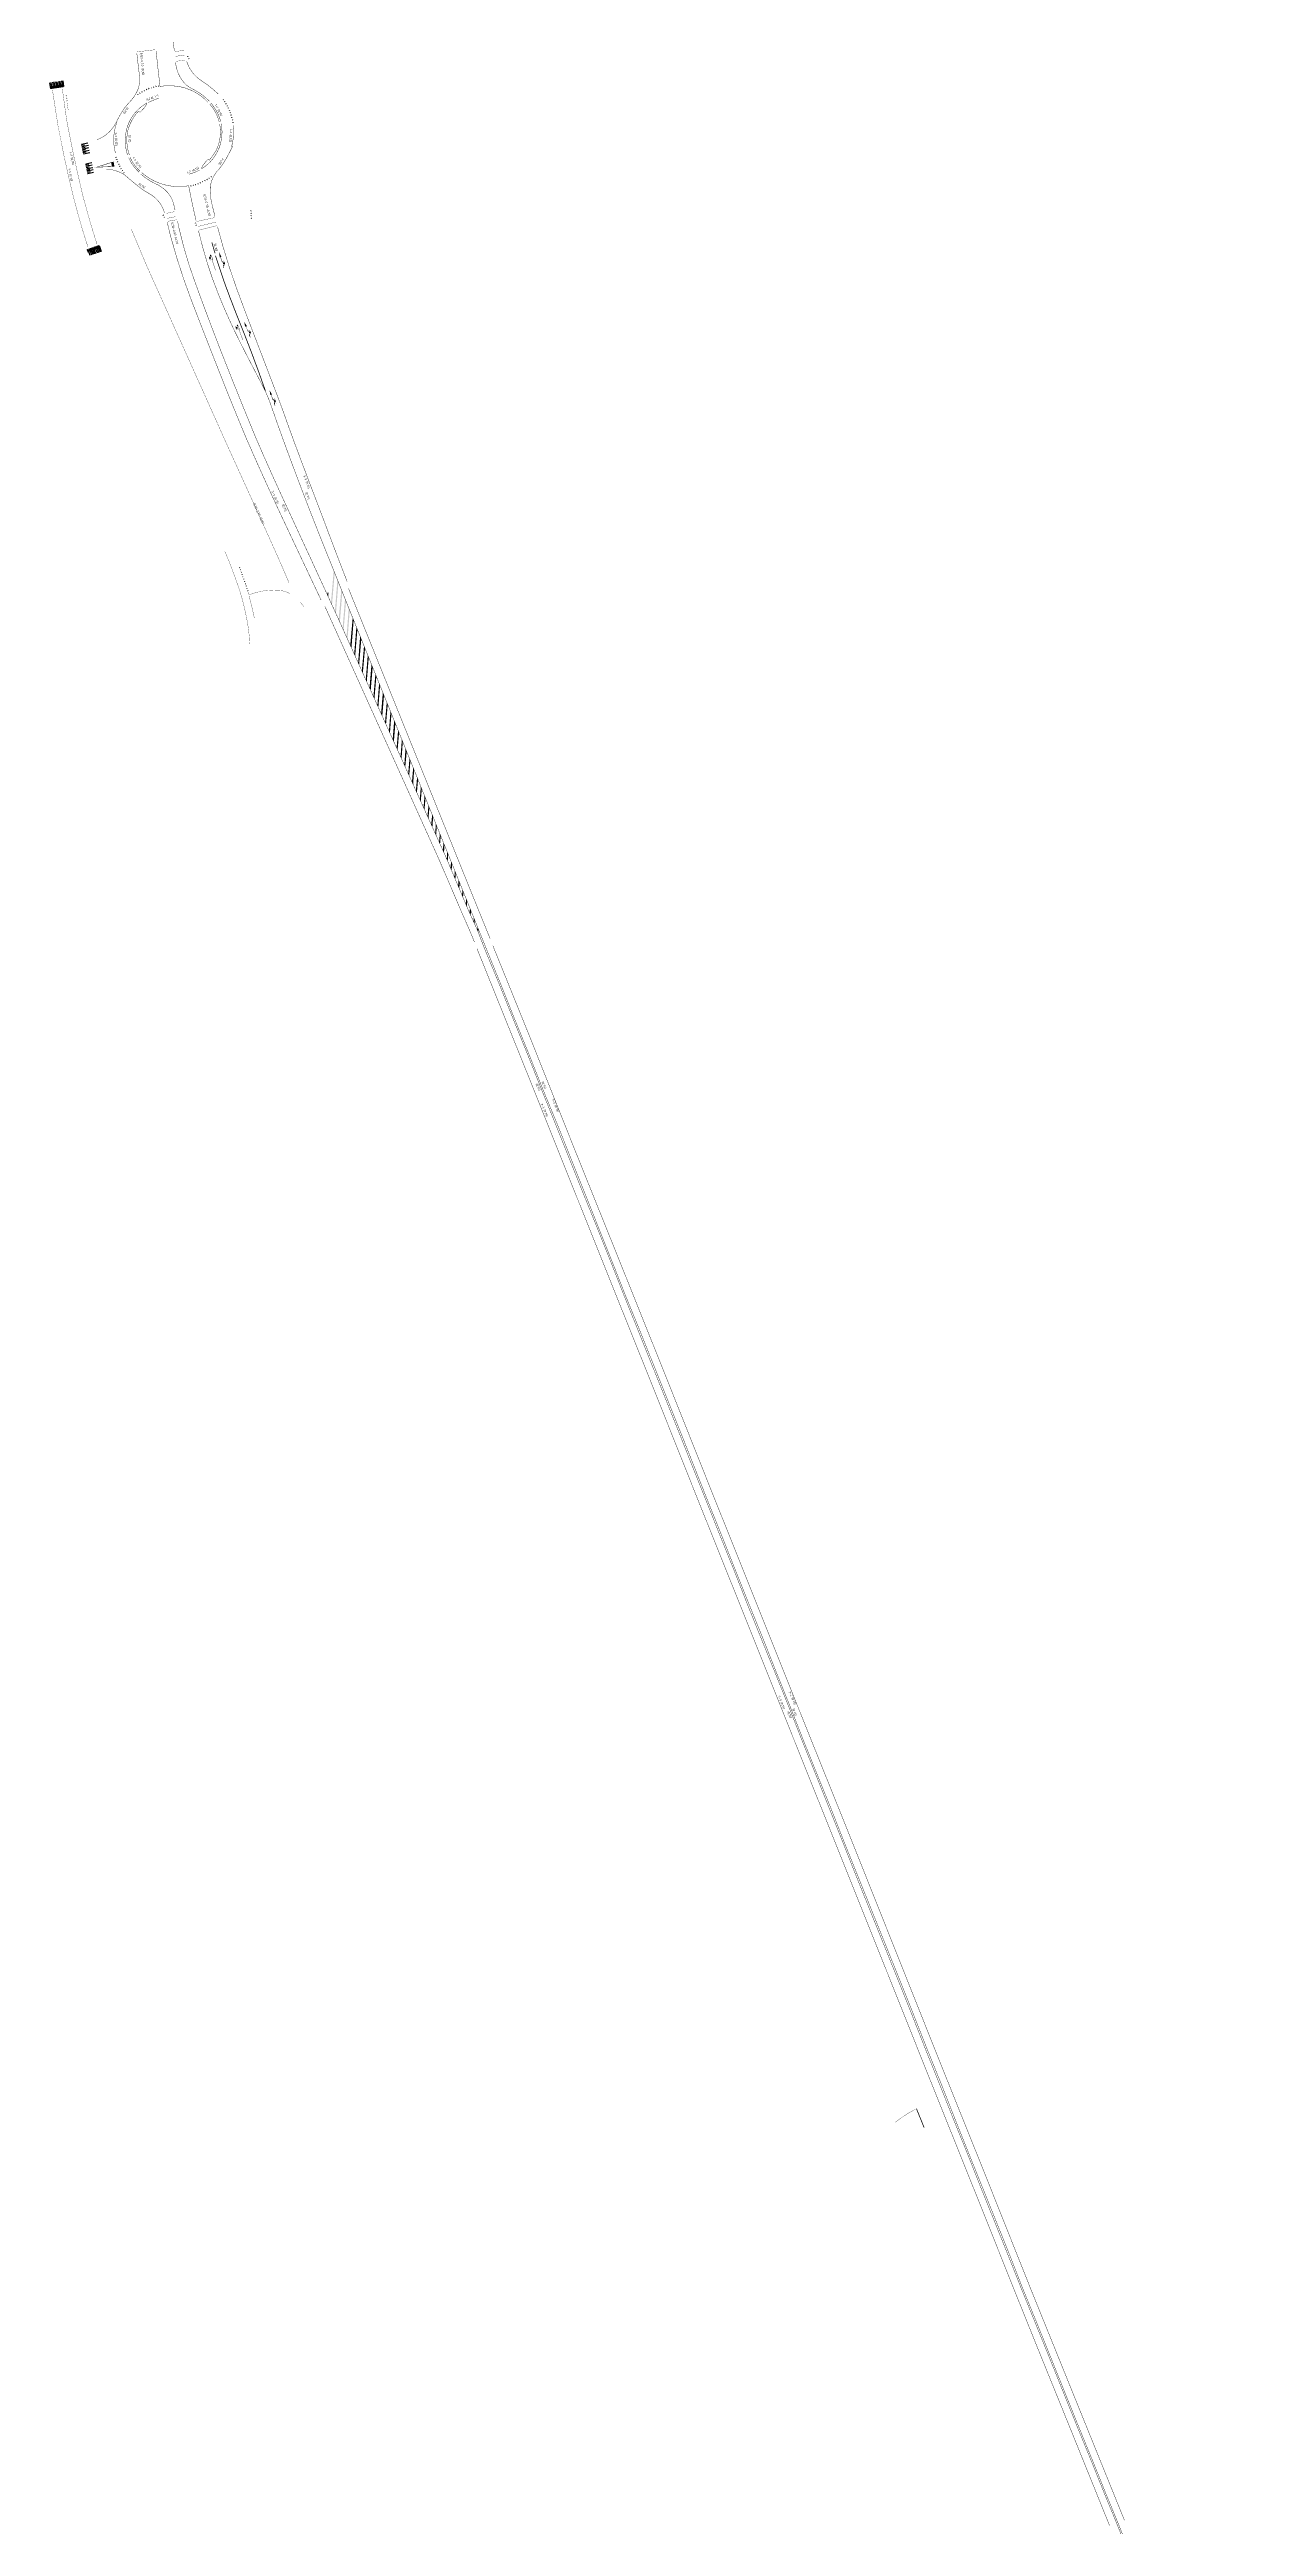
# Model space of a CAD drawing. Extents: x 144329 to 146521, y 457392 to 463356.
# Drawn here: x 145527 to 146018, y 459141 to 460145 of the extents above; entities that cross this region are included whole.
import ezdxf

# ---------------------------------------------------------------- set-up
doc = ezdxf.new("R2010")
doc.units = 0
doc.header["$LTSCALE"] = 4
doc.header["$MEASUREMENT"] = 0
for name, pattern in [('030270', [0.75, 0.0675, -0.6825]), ('050050', [0.25, 0.1175, -0.1325]), ('11', [0.5, 0.25, -0.25]), ('13', [1, 0.25, -0.75]), ('33', [1.5, 0.75, -0.75])]:
    doc.linetypes.add(name, pattern=pattern)
for name, color, linetype in [('TM-L_03-27_10', 7, '030270'), ('TM-L_05-05_10', 7, '050050'), ('TM-L_1-1_10', 7, '11'), ('TM-L_1-1_15', 7, '11'), ('TM-L_1-3_30', 7, '13'), ('TM-L_3-3_15', 7, '33'), ('TM-L_C_10', 7, 'CONTINUOUS'), ('TM-L_C_15', 7, 'CONTINUOUS'), ('TM-L_C_20', 7, 'CONTINUOUS'), ('TM-L_C_30', 7, 'CONTINUOUS'), ('TM-PIJL', 7, 'CONTINUOUS'), ('TM-SYMBOOL', 7, 'CONTINUOUS'), ('Tm-symbool-lijnen', 7, 'CONTINUOUS'), ('TM-T025TEKST', 7, 'CONTINUOUS')]:
    doc.layers.add(name, color=color, linetype=linetype)
doc.styles.add('ISO', font='ISO')

msp = doc.modelspace()

# ---------------------------------------------------------------- hatches: boundary and pattern name
at = {"layer": 'TM-PIJL'}
h = msp.add_hatch(color=256, dxfattribs=at)
edge = h.paths.add_edge_path()
edge.add_arc((145592.4, 460061.6), 0.142, 140.3939, 161.5829)
edge.add_arc((145593.2, 460061.3), 0.97, 161.5829, 181.2613)
edge.add_arc((145594.4, 460061.3), 2.1, 181.2613, 191.2398)
edge.add_arc((145596.1, 460061.7), 3.83, 191.2398, 193.378)
edge.add_line((145592.3, 460060.8), (145592, 460060.7))
edge.add_line((145592, 460060.7), (145591.8, 460061.5))
edge.add_line((145591.8, 460061.5), (145591.9, 460060.3))
edge.add_line((145591.9, 460060.3), (145592.5, 460059.2))
edge.add_line((145592.5, 460059.2), (145592.3, 460060))
edge.add_line((145592.3, 460060), (145592.7, 460060.2))
edge.add_arc((145593.7, 460060.7), 1.13, 206.7364, 210.0015, ccw=False)
edge.add_arc((145594.5, 460061.2), 2.03, 198.6153, 206.7364, ccw=False)
edge.add_arc((145594.5, 460061.2), 2.03, 190.4942, 198.6153, ccw=False)
edge.add_arc((145593.6, 460061), 1.13, 179.6064, 190.4942, ccw=False)
edge.add_arc((145593, 460061), 0.542, 158.865, 179.6064, ccw=False)
edge.add_arc((145592.6, 460061.2), 0.0974, 108.6153, 158.865, ccw=False)
edge.add_arc((145592.6, 460061.2), 0.0974, 418.3656, 468.6153, ccw=False)
edge.add_arc((145592.4, 460060.8), 0.542, 397.6242, 418.3656, ccw=False)
edge.add_arc((145591.9, 460060.4), 1.13, 386.7364, 397.6242, ccw=False)
edge.add_arc((145591.1, 460060), 2.03, 378.6153, 386.7364, ccw=False)
edge.add_arc((145591.1, 460060), 2.03, 370.4942, 378.6153, ccw=False)
edge.add_arc((145592, 460060.2), 1.13, 359.6064, 370.4942, ccw=False)
edge.add_arc((145592.6, 460060.2), 0.542, 338.865, 359.6064, ccw=False)
edge.add_arc((145593, 460060), 0.0974, 288.6153, 338.865, ccw=False)
edge.add_arc((145593, 460060), 0.0974, 238.3656, 288.6153, ccw=False)
edge.add_arc((145593.2, 460060.4), 0.542, 238.3412, 238.3656, ccw=False)
edge.add_line((145592.9, 460059.9), (145593.1, 460059.4))
edge.add_line((145593.1, 460059.4), (145594.5, 460055.3))
edge.add_line((145594.5, 460055.3), (145594.6, 460055.3))
edge.add_line((145594.6, 460055.3), (145593.2, 460059.5))
edge.add_arc((145593.1, 460059.6), 0.142, 320.3939, 341.5829)
edge.add_arc((145592.3, 460059.8), 0.97, 341.5829, 361.2613)
edge.add_arc((145591.2, 460059.8), 2.1, 361.2613, 371.2398)
edge.add_arc((145589.5, 460059.5), 3.83, 371.2398, 378.6153)
edge.add_arc((145589.5, 460059.5), 3.83, 378.6153, 385.9907)
edge.add_arc((145591.1, 460060.2), 2.1, 385.9907, 395.9693)
edge.add_arc((145592, 460060.9), 0.97, 395.9693, 415.6477)
edge.add_arc((145592.4, 460061.6), 0.142, 415.6477, 436.8367)
edge.add_arc((145592.4, 460061.6), 0.133, 434.319, 502.9115)
h = msp.add_hatch(color=256, dxfattribs=at)
edge = h.paths.add_edge_path()
edge.add_line((145597.1, 460058.8), (145596.4, 460060.8))
edge.add_line((145596.4, 460060.8), (145596.2, 460060.7))
edge.add_line((145596.2, 460060.7), (145595.9, 460062.8))
edge.add_line((145595.9, 460062.8), (145596.9, 460060.9))
edge.add_line((145596.9, 460060.9), (145596.6, 460060.8))
edge.add_line((145596.6, 460060.8), (145597.1, 460059.3))
edge.add_arc((145597, 460059.2), 0.142, 414.1159, 435.3048, ccw=False)
edge.add_arc((145596.5, 460058.5), 0.97, 394.4375, 414.1159, ccw=False)
edge.add_arc((145595.6, 460057.9), 2.1, 384.4589, 394.4375, ccw=False)
edge.add_arc((145594, 460057.1), 3.83, 382.3208, 384.4589, ccw=False)
edge.add_line((145597.6, 460058.6), (145597.9, 460058.7))
edge.add_line((145597.9, 460058.7), (145597.6, 460059.5))
edge.add_line((145597.6, 460059.5), (145598.3, 460058.4))
edge.add_line((145598.3, 460058.4), (145598.3, 460057.2))
edge.add_line((145598.3, 460057.2), (145598.1, 460058))
edge.add_line((145598.1, 460058), (145597.8, 460057.9))
edge.add_arc((145594, 460057.1), 3.83, 369.708, 371.8462, ccw=False)
edge.add_arc((145595.7, 460057.4), 2.1, 359.7294, 369.708, ccw=False)
edge.add_arc((145596.9, 460057.4), 0.97, 340.051, 359.7294, ccw=False)
edge.add_arc((145597.6, 460057.1), 0.142, 318.8621, 340.051, ccw=False)
edge.add_line((145597.8, 460057), (145598, 460056.3))
edge.add_line((145598, 460056.3), (145597.8, 460056.3))
edge.add_line((145597.8, 460056.3), (145597.6, 460057))
edge.add_line((145597.6, 460057), (145597.5, 460057.5))
edge.add_arc((145597.8, 460057.9), 0.542, 236.8094, 236.8337)
edge.add_arc((145597.5, 460057.6), 0.0974, 236.8337, 287.0835)
edge.add_arc((145597.5, 460057.6), 0.0974, 287.0835, 337.3332)
edge.add_arc((145597.1, 460057.7), 0.542, 337.3332, 358.0746)
edge.add_arc((145596.5, 460057.8), 1.13, 358.0746, 368.9624)
edge.add_arc((145595.6, 460057.6), 2.03, 368.9624, 377.0835)
edge.add_arc((145595.6, 460057.6), 2.03, 377.0835, 385.2046)
edge.add_arc((145596.4, 460058), 1.13, 385.2046, 396.0924)
edge.add_arc((145596.9, 460058.4), 0.542, 396.0924, 416.8337)
edge.add_arc((145597.2, 460058.7), 0.0974, 416.8337, 467.0835)
edge.add_arc((145597.2, 460058.7), 0.0974, 467.0835, 517.3332)
edge.add_arc((145597.6, 460058.6), 0.542, 157.3332, 157.3575)
h = msp.add_hatch(color=256, dxfattribs=at)
edge = h.paths.add_edge_path()
edge.add_arc((145603.3, 460033.3), 0.142, 143.0562, 164.2452)
edge.add_arc((145604.1, 460033), 0.97, 164.2452, 183.9236)
edge.add_arc((145605.2, 460033.1), 2.1, 183.9236, 193.9021)
edge.add_arc((145606.9, 460033.5), 3.83, 193.9021, 196.0403)
edge.add_line((145603.2, 460032.5), (145602.9, 460032.4))
edge.add_line((145602.9, 460032.4), (145602.6, 460033.1))
edge.add_line((145602.6, 460033.1), (145602.7, 460031.9))
edge.add_line((145602.7, 460031.9), (145603.5, 460030.9))
edge.add_line((145603.5, 460030.9), (145603.1, 460031.7))
edge.add_line((145603.1, 460031.7), (145603.6, 460031.9))
edge.add_arc((145604.5, 460032.5), 1.13, 209.3987, 212.6638, ccw=False)
edge.add_arc((145605.3, 460032.9), 2.03, 201.2776, 209.3987, ccw=False)
edge.add_arc((145605.3, 460032.9), 2.03, 193.1565, 201.2776, ccw=False)
edge.add_arc((145604.4, 460032.7), 1.13, 182.2687, 193.1565, ccw=False)
edge.add_arc((145603.8, 460032.7), 0.542, 161.5273, 182.2687, ccw=False)
edge.add_arc((145603.4, 460032.8), 0.0974, 111.2776, 161.5273, ccw=False)
edge.add_arc((145603.4, 460032.8), 0.0974, 421.0279, 471.2776, ccw=False)
edge.add_arc((145603.2, 460032.4), 0.542, 400.2865, 421.0279, ccw=False)
edge.add_arc((145602.8, 460032.1), 1.13, 389.3987, 400.2865, ccw=False)
edge.add_arc((145602, 460031.6), 2.03, 381.2776, 389.3987, ccw=False)
edge.add_arc((145602, 460031.6), 2.03, 373.1565, 381.2776, ccw=False)
edge.add_arc((145602.9, 460031.8), 1.13, 362.2687, 373.1565, ccw=False)
edge.add_arc((145603.4, 460031.9), 0.542, 341.5273, 362.2687, ccw=False)
edge.add_arc((145603.9, 460031.7), 0.0974, 291.2776, 341.5273, ccw=False)
edge.add_arc((145603.9, 460031.7), 0.0974, 241.0279, 291.2776, ccw=False)
edge.add_arc((145604.1, 460032.1), 0.542, 241.0035, 241.0279, ccw=False)
edge.add_line((145603.8, 460031.6), (145604, 460031.2))
edge.add_line((145604, 460031.2), (145605.6, 460027))
edge.add_line((145605.6, 460027), (145605.7, 460027.1))
edge.add_line((145605.7, 460027.1), (145604.1, 460031.2))
edge.add_arc((145604, 460031.3), 0.142, 323.0562, 344.2452)
edge.add_arc((145603.2, 460031.5), 0.97, 344.2452, 363.9236)
edge.add_arc((145602.1, 460031.4), 2.1, 363.9236, 373.9021)
edge.add_arc((145600.4, 460031), 3.83, 373.9021, 381.2776)
edge.add_arc((145600.4, 460031), 3.83, 381.2776, 388.653)
edge.add_arc((145601.9, 460031.9), 2.1, 388.653, 398.6316)
edge.add_arc((145602.8, 460032.6), 0.97, 398.6316, 418.31)
edge.add_arc((145603.3, 460033.3), 0.142, 418.31, 439.499)
edge.add_arc((145603.3, 460033.3), 0.133, 436.9813, 505.5738)
h = msp.add_hatch(color=256, dxfattribs=at)
edge = h.paths.add_edge_path()
edge.add_line((145607.6, 460030.7), (145606.8, 460032.7))
edge.add_line((145606.8, 460032.7), (145606.5, 460032.5))
edge.add_line((145606.5, 460032.5), (145606.1, 460034.6))
edge.add_line((145606.1, 460034.6), (145607.2, 460032.8))
edge.add_line((145607.2, 460032.8), (145606.9, 460032.7))
edge.add_line((145606.9, 460032.7), (145607.5, 460031.2))
edge.add_arc((145607.5, 460031.1), 0.142, 418.3894, 439.5783, ccw=False)
edge.add_arc((145607.1, 460030.4), 0.97, 398.711, 418.3894, ccw=False)
edge.add_arc((145606.2, 460029.6), 2.1, 388.7324, 398.711, ccw=False)
edge.add_arc((145604.7, 460028.8), 3.83, 386.5942, 388.7324, ccw=False)
edge.add_line((145608.1, 460030.5), (145608.4, 460030.6))
edge.add_line((145608.4, 460030.6), (145608.1, 460031.4))
edge.add_line((145608.1, 460031.4), (145608.8, 460030.4))
edge.add_line((145608.8, 460030.4), (145608.9, 460029.2))
edge.add_line((145608.9, 460029.2), (145608.6, 460030))
edge.add_line((145608.6, 460030), (145608.3, 460029.9))
edge.add_arc((145604.7, 460028.8), 3.83, 373.9815, 376.1197, ccw=False)
edge.add_arc((145606.3, 460029.2), 2.1, 364.0029, 373.9815, ccw=False)
edge.add_arc((145607.5, 460029.3), 0.97, 344.3245, 364.0029, ccw=False)
edge.add_arc((145608.3, 460029.1), 0.142, 323.1356, 344.3245, ccw=False)
edge.add_line((145608.4, 460029), (145608.7, 460028.3))
edge.add_line((145608.7, 460028.3), (145608.5, 460028.2))
edge.add_line((145608.5, 460028.2), (145608.2, 460028.9))
edge.add_line((145608.2, 460028.9), (145608, 460029.4))
edge.add_arc((145608.3, 460029.9), 0.542, 241.0829, 241.1072)
edge.add_arc((145608.1, 460029.5), 0.0974, 241.1072, 291.357)
edge.add_arc((145608.1, 460029.5), 0.0974, 291.357, 341.6067)
edge.add_arc((145607.7, 460029.6), 0.542, 341.6067, 362.3481)
edge.add_arc((145607.1, 460029.6), 1.13, 362.3481, 373.2358)
edge.add_arc((145606.2, 460029.4), 2.03, 373.2358, 381.357)
edge.add_arc((145606.2, 460029.4), 2.03, 381.357, 389.4781)
edge.add_arc((145607, 460029.9), 1.13, 389.4781, 400.3658)
edge.add_arc((145607.4, 460030.2), 0.542, 400.3658, 421.1072)
edge.add_arc((145607.7, 460030.6), 0.0974, 421.1072, 471.357)
edge.add_arc((145607.7, 460030.6), 0.0974, 471.357, 521.6067)
edge.add_arc((145608.1, 460030.5), 0.542, 161.6067, 161.631)
h = msp.add_hatch(color=256, dxfattribs=at)
edge = h.paths.add_edge_path()
edge.add_line((145617.7, 460002.8), (145617, 460004.9))
edge.add_line((145617, 460004.9), (145616.7, 460004.8))
edge.add_line((145616.7, 460004.8), (145616.4, 460006.8))
edge.add_line((145616.4, 460006.8), (145617.4, 460005))
edge.add_line((145617.4, 460005), (145617.1, 460004.9))
edge.add_line((145617.1, 460004.9), (145617.7, 460003.4))
edge.add_arc((145617.7, 460003.2), 0.142, 416.8567, 438.0457, ccw=False)
edge.add_arc((145617.2, 460002.5), 0.97, 397.1783, 416.8567, ccw=False)
edge.add_arc((145616.3, 460001.9), 2.1, 387.1998, 397.1783, ccw=False)
edge.add_arc((145614.8, 460001.1), 3.83, 385.0616, 387.1998, ccw=False)
edge.add_line((145618.2, 460002.7), (145618.5, 460002.8))
edge.add_line((145618.5, 460002.8), (145618.2, 460003.6))
edge.add_line((145618.2, 460003.6), (145618.9, 460002.6))
edge.add_line((145618.9, 460002.6), (145619.1, 460001.3))
edge.add_line((145619.1, 460001.3), (145618.8, 460002.1))
edge.add_line((145618.8, 460002.1), (145618.5, 460002))
edge.add_arc((145614.8, 460001.1), 3.83, 372.4489, 374.587, ccw=False)
edge.add_arc((145616.5, 460001.4), 2.1, 362.4703, 372.4489, ccw=False)
edge.add_arc((145617.6, 460001.5), 0.97, 342.7919, 362.4703, ccw=False)
edge.add_arc((145618.4, 460001.3), 0.142, 321.6029, 342.7919, ccw=False)
edge.add_line((145618.5, 460001.2), (145618.7, 460000.4))
edge.add_line((145618.7, 460000.4), (145618.6, 460000.4))
edge.add_line((145618.6, 460000.4), (145618.3, 460001.1))
edge.add_line((145618.3, 460001.1), (145618.2, 460001.6))
edge.add_arc((145618.4, 460002.1), 0.542, 239.5503, 239.5746)
edge.add_arc((145618.2, 460001.7), 0.0974, 239.5746, 289.8243)
edge.add_arc((145618.2, 460001.7), 0.0974, 289.8243, 340.0741)
edge.add_arc((145617.8, 460001.8), 0.542, 340.0741, 360.8154)
edge.add_arc((145617.2, 460001.8), 1.13, 360.8154, 371.7032)
edge.add_arc((145616.3, 460001.6), 2.03, 371.7032, 379.8243)
edge.add_arc((145616.3, 460001.6), 2.03, 379.8243, 387.9454)
edge.add_arc((145617.1, 460002.1), 1.13, 387.9454, 398.8332)
edge.add_arc((145617.6, 460002.4), 0.542, 398.8332, 419.5746)
edge.add_arc((145617.8, 460002.8), 0.0974, 419.5746, 469.8243)
edge.add_arc((145617.8, 460002.8), 0.0974, 469.8243, 520.0741)
edge.add_arc((145618.2, 460002.7), 0.542, 160.0741, 160.0984)
at = {"layer": 'TM-SYMBOOL'}
for points in [[(145582.9, 460142.3), (145583.2, 460141.8), (145583.7, 460142.3)], [(145583.4, 460141.4), (145583.6, 460140.9), (145584.1, 460141.4)], [(145533.9, 460125.9), (145533.8, 460126.4), (145534.3, 460126.2)], [(145534, 460124.9), (145534, 460125.4), (145534.5, 460125.2)], [(145534.2, 460123.9), (145534.1, 460124.4), (145534.6, 460124.2)], [(145562.9, 460126.4), (145563.4, 460126.6), (145562.8, 460127)], [(145563.8, 460126.9), (145564.2, 460127.2), (145563.6, 460127.6)], [(145564.6, 460127.5), (145565, 460127.7), (145564.5, 460128.2)], [(145565.5, 460127.9), (145565.9, 460128.2), (145565.4, 460128.6)], [(145566.4, 460128.4), (145566.8, 460128.6), (145566.3, 460129.1)], [(145567.3, 460128.8), (145567.8, 460129), (145567.3, 460129.5)], [(145568.3, 460129.1), (145568.7, 460129.3), (145568.3, 460129.8)], [(145569.2, 460129.4), (145569.7, 460129.6), (145569.3, 460130.1)], [(145570.2, 460129.7), (145570.7, 460129.8), (145570.3, 460130.4)], [(145571.2, 460129.9), (145571.7, 460130), (145571.3, 460130.6)], [(145597.4, 460124.7), (145597.6, 460124.3), (145598, 460124.9)], [(145597.9, 460123.9), (145598.2, 460123.5), (145598.6, 460124.1)], [(145598.4, 460123.1), (145598.7, 460122.6), (145599.1, 460123.2)], [(145598.9, 460122.2), (145599.2, 460121.8), (145599.6, 460122.3)], [(145599.4, 460121.3), (145599.6, 460120.9), (145600.1, 460121.4)], [(145599.8, 460120.4), (145600, 460120), (145600.5, 460120.4)], [(145600.2, 460119.5), (145600.4, 460119), (145600.9, 460119.5)], [(145600.5, 460118.5), (145600.7, 460118), (145601.2, 460118.5)], [(145600.8, 460117.6), (145601, 460117.1), (145601.5, 460117.5)], [(145601.1, 460116.6), (145601.2, 460116.1), (145601.8, 460116.5)], [(145601.3, 460115.6), (145601.4, 460115.1), (145602, 460115.5)], [(145554.4, 460101.1), (145554.3, 460101.6), (145553.7, 460101.1)], [(145554.8, 460100.2), (145554.6, 460100.6), (145554, 460100.2)], [(145555.1, 460099.3), (145554.9, 460099.7), (145554.4, 460099.2)], [(145555.6, 460098.3), (145555.4, 460098.8), (145554.9, 460098.3)], [(145556, 460097.4), (145555.8, 460097.9), (145555.3, 460097.3)], [(145556.5, 460096.6), (145556.3, 460097), (145555.8, 460096.4)], [(145557.1, 460095.7), (145556.8, 460096.1), (145556.4, 460095.6)], [(145557.7, 460094.9), (145557.4, 460095.3), (145557, 460094.7)], [(145592, 460093.1), (145591.6, 460092.8), (145592.1, 460092.4)], [(145592.8, 460093.7), (145592.4, 460093.4), (145593, 460093)], [(145584.7, 460089.9), (145584.2, 460089.8), (145584.6, 460089.2)], [(145585.6, 460090.2), (145585.2, 460090), (145585.6, 460089.5)], [(145586.6, 460090.4), (145586.1, 460090.3), (145586.6, 460089.7)], [(145587.6, 460090.8), (145587.1, 460090.6), (145587.5, 460090.1)], [(145588.5, 460091.2), (145588, 460091), (145588.5, 460090.4)], [(145589.4, 460091.6), (145589, 460091.4), (145589.5, 460090.9)], [(145590.3, 460092.1), (145589.9, 460091.8), (145590.4, 460091.4)], [(145591.2, 460092.6), (145590.7, 460092.3), (145591.3, 460091.9)], [(145573.6, 460077.6), (145573.3, 460078.1), (145572.9, 460077.6)], [(145574, 460076.7), (145573.8, 460077.2), (145573.3, 460076.7)], [(145586.7, 460074.4), (145586.6, 460074.9), (145586, 460074.5)], [(145586.9, 460073.5), (145586.8, 460074), (145586.2, 460073.6)], [(145609.1, 460079.3), (145609, 460079.8), (145608.4, 460079.5)], [(145609.1, 460078.3), (145609.1, 460078.8), (145608.5, 460078.5)], [(145609.2, 460077.3), (145609.2, 460077.8), (145608.5, 460077.5)], [(145609.3, 460076.3), (145609.3, 460076.8), (145608.6, 460076.5)], [(145604.2, 459934.6), (145604.1, 459935.1), (145604.6, 459935)], [(145604.6, 459933.7), (145604.4, 459934.2), (145604.9, 459934.1)], [(145604.9, 459932.7), (145604.7, 459933.2), (145605.2, 459933.1)], [(145642.8, 459932.7), (145642.4, 459933.7), (145641.3, 459920.7), (145641.7, 459919.8)], [(145605.2, 459931.8), (145605, 459932.3), (145605.6, 459932.2)], [(145605.5, 459930.9), (145605.4, 459931.3), (145605.9, 459931.2)], [(145605.9, 459929.9), (145605.7, 459930.4), (145606.2, 459930.3)], [(145606.2, 459929), (145606, 459929.4), (145606.6, 459929.4)], [(145606.5, 459928), (145606.4, 459928.5), (145606.9, 459928.4)], [(145606.9, 459927.1), (145606.7, 459927.5), (145607.2, 459927.5)], [(145607.2, 459926.1), (145607, 459926.6), (145607.5, 459926.5)], [(145607.5, 459925.2), (145607.3, 459925.7), (145607.9, 459925.6)], [(145607.8, 459924.2), (145607.7, 459924.7), (145608.2, 459924.6)], [(145640.3, 459924.7, -0.104105), (145639.8, 459924.8), (145639.8, 459924.2), (145640.2, 459923.2)], [(145644.3, 459928.9), (145643.9, 459929.9), (145642.9, 459917.3), (145643.3, 459916.3)], [(145645.9, 459925.1), (145645.5, 459926.1), (145644.4, 459913.8), (145644.9, 459912.8)], [(145647.4, 459921.3), (145647, 459922.3), (145646, 459910.3), (145646.4, 459909.4)], [(145648.9, 459917.5), (145648.5, 459918.5), (145647.6, 459906.8), (145648, 459905.9)], [(145650.5, 459913.7), (145650.1, 459914.7), (145649.1, 459903.4), (145649.6, 459902.4)], [(145652, 459909.8), (145651.6, 459910.9), (145650.7, 459899.9), (145651.1, 459899)], [(145653.6, 459906), (145653.1, 459907.1), (145652.3, 459896.4), (145652.7, 459895.5)], [(145655.1, 459902.2), (145654.7, 459903.3), (145653.8, 459893), (145654.2, 459892)], [(145656.6, 459898.4), (145656.2, 459899.5), (145655.4, 459889.5), (145655.8, 459888.6)], [(145658.2, 459894.6), (145657.7, 459895.6), (145656.9, 459886), (145657.4, 459885.1)], [(145659.7, 459890.8), (145659.3, 459891.8), (145658.5, 459882.6), (145658.9, 459881.6)], [(145661.2, 459887), (145660.8, 459888), (145660.1, 459879.1), (145660.5, 459878.2)], [(145662.8, 459883.2), (145662.3, 459884.2), (145661.6, 459875.6), (145662.1, 459874.7)], [(145664.3, 459879.4), (145663.9, 459880.4), (145663.2, 459872.2), (145663.6, 459871.2)], [(145665.8, 459875.5), (145665.4, 459876.6), (145664.8, 459868.8), (145665.2, 459867.9)], [(145667.4, 459871.7), (145666.9, 459872.8), (145666.3, 459865.3), (145666.8, 459864.4)], [(145668.9, 459867.9), (145668.5, 459869), (145667.9, 459861.9), (145668.3, 459860.9)], [(145670.4, 459864.1), (145670, 459865.1), (145669.5, 459858.4), (145669.9, 459857.4)], [(145672, 459860.3), (145671.5, 459861.3), (145671, 459854.9), (145671.4, 459854)], [(145673.5, 459856.5), (145673.1, 459857.5), (145672.6, 459851.4), (145673, 459850.5)], [(145675, 459852.7), (145674.6, 459853.7), (145674.1, 459847.9), (145674.6, 459847)], [(145676.6, 459848.9), (145676.2, 459849.9), (145675.7, 459844.5), (145676.1, 459843.5)], [(145678.1, 459845.1), (145677.7, 459846.1), (145677.3, 459841), (145677.7, 459840.1)], [(145679.6, 459841.3), (145679.2, 459842.3), (145678.8, 459837.5), (145679.2, 459836.6)], [(145681.2, 459837.5), (145680.8, 459838.5), (145680.4, 459834), (145680.8, 459833.1)], [(145682.7, 459833.7), (145682.3, 459834.7), (145681.9, 459830.6), (145682.4, 459829.6)], [(145684.2, 459829.9), (145683.8, 459830.9), (145683.5, 459827.1), (145683.9, 459826.2)], [(145685.8, 459826.1), (145685.4, 459827.1), (145685.1, 459823.6), (145685.5, 459822.7)], [(145687.3, 459822.3), (145686.9, 459823.3), (145686.6, 459820.1), (145687.1, 459819.2)], [(145688.8, 459818.5), (145688.4, 459819.5), (145688.2, 459816.6), (145688.6, 459815.6)], [(145690.4, 459814.7), (145690, 459815.7), (145689.7, 459813), (145690.2, 459812)], [(145691.9, 459810.9), (145691.5, 459811.9), (145691.3, 459809.4), (145691.7, 459808.4)], [(145693.5, 459807.1), (145693, 459808.1), (145692.8, 459805.8), (145693.3, 459804.8)], [(145694.6, 459804.3), (145694.4, 459802.1), (145694.8, 459801.2), (145695, 459803.2)], [(145696.5, 459799.4), (145696.1, 459800.5), (145695.9, 459798.5), (145696.4, 459797.5)], [(145698.1, 459795.6), (145697.6, 459796.7), (145697.5, 459794.9), (145697.9, 459794)], [(145699.6, 459791.8), (145699.2, 459792.9), (145699.1, 459791.4), (145699.5, 459790.4)], [(145701.1, 459788), (145700.7, 459789.1), (145700.6, 459787.9), (145701, 459786.9)]]:
    msp.add_hatch(color=256, dxfattribs=at).paths.add_polyline_path(points)
h = msp.add_hatch(color=256, dxfattribs=at)
h.paths.add_polyline_path([(145545.5, 460097.1), (145552.2, 460099.2), (145553.2, 460099.5), (145553.5, 460097.5), (145552.5, 460097.4)])
h.paths.add_polyline_path([(145552.5, 460097.6), (145546.7, 460097.3), (145552.2, 460099)], flags=16)

# ---------------------------------------------------------------- linework, layer by layer
at = {"layer": 'TM-L_03-27_10', "const_width": 0.1, "flags": 128}
msp.add_lwpolyline([(145560.4, 460072), (145566.4, 460057.7), (145590.5, 460004), (145599.1, 459984.8), (145614.5, 459950.9), (145620.3, 459938), (145624.3, 459928.7)], dxfattribs=at)
at = {"layer": 'TM-L_05-05_10', "const_width": 0.1}
for points in [[(145562.7, 460144), (145570.2, 460144.9)], [(145578.1, 460144.1), (145581.7, 460144.6)], [(145581.9, 460142.7), (145578.4, 460142.2)], [(145578.6, 460140.2), (145582.1, 460140.6)], [(145577.9, 460079.2), (145574.5, 460078.5)], [(145574.9, 460076.5), (145578.4, 460077.2)], [(145578.7, 460075.9), (145575.2, 460075.3)], [(145586.8, 460075.2), (145594.2, 460076.8)], [(145594.7, 460075), (145587.4, 460073.2)], [(145587.7, 460071.7), (145595, 460073.5)]]:
    msp.add_lwpolyline(points, dxfattribs=at)
at = {"layer": 'TM-L_1-1_10', "const_width": 0.1, "flags": 128}
for points in [[(145528.4, 460128.5), (145529.9, 460118.8), (145530.6, 460114.3), (145532, 460107.3), (145533, 460102.2), (145534.9, 460093.5), (145537, 460084.8), (145538.7, 460078.4), (145540.5, 460072.1), (145542.8, 460064.8)], [(145532.4, 460129.1), (145533.7, 460119.5), (145534.4, 460115), (145535.8, 460108), (145536.8, 460103), (145538.7, 460094.3), (145540.7, 460085.7), (145542.4, 460079.5), (145544.2, 460073.2), (145546.5, 460065.9)], [(145534.3, 460123.3), (145534.8, 460120.4)]]:
    msp.add_lwpolyline(points, dxfattribs=at)
for points in [[(145608.4, 459903.9), (145608.2, 459906.8), (145608.1, 459907.7, 0.014033), (145607.5, 459912.2, 0.021595), (145605.6, 459921, 0.010221), (145604.6, 459924.6), (145603.6, 459927.6), (145602.5, 459930.7), (145600, 459937.4, 0.005591), (145598.3, 459941.3)], [(145610.2, 459914.5, 0.016182), (145608.1, 459923.3)], [(145878.1, 459309.7, 0.0537), (145870.1, 459304.5, 0.049791)]]:
    msp.add_lwpolyline(points, format="xyb", dxfattribs=at)
at = {"layer": 'TM-L_1-1_15', "const_width": 0.15, "flags": 128}
for points in [[(145571.5, 460125.2, 0.038025), (145567.1, 460123.4)], [(145596.6, 460115.8, 0.107245), (145592.6, 460123.3)], [(145554.6, 460115.7, 0.158061), (145553.9, 460103)], [(145596, 460115.6, 0.118612), (145592.1, 460122.9)], [(145600.9, 460105.3, 0.113069), (145601.6, 460114.2)], [(145559.3, 460101.1, 0.1019), (145563.5, 460095.2)], [(145559.8, 460101.4, 0.105259), (145563.9, 460095.6)], [(145583.8, 460094.4, 0.055976), (145588.1, 460096.1)]]:
    msp.add_lwpolyline(points, format="xyb", dxfattribs=at)
at = {"layer": 'TM-L_1-3_30', "const_width": 0.3, "flags": 128}
msp.add_lwpolyline([(145594.5, 460061.3), (145597.9, 460051, 0.00982), (145605.7, 460030.8, -0.011153), (145614.7, 460006.6, 0.011153)], format="xyb", dxfattribs=at)
at = {"layer": 'TM-L_3-3_15', "const_width": 0.15, "flags": 128}
for points in [[(145574.9, 460075, 0.00668), (145576.3, 460069.2, 0.026334), (145584.7, 460043.3, 0.002421), (145595.6, 460015.3, 0.00635), (145607, 459987.2, 0.007452), (145620.7, 459956.9, 0.000605), (145637.3, 459921.7, -0.000605)], [(145647.8, 459929.3), (145643.3, 459941, 0.001479), (145631.7, 459971.6, -0.003668), (145624.3, 459991.5, 0.002855), (145621.3, 459999.9, 0.00204), (145612.7, 460022.5), (145607.3, 460036.6, -0.002105), (145602.6, 460049.3, -0.021712), (145595.3, 460073.1, 0.021712)]]:
    msp.add_lwpolyline(points, format="xyb", dxfattribs=at)
for points in [[(145705.8, 459784.4), (145705.6, 459784.9), (145697.2, 459805.6), (145648.4, 459926.4)], [(145638.8, 459919.2), (145685, 459816.7), (145694.5, 459794.6), (145697.9, 459786.8), (145698.5, 459785.4), (145699.4, 459783.1)], [(145700.5, 459780.3), (145720, 459731.9), (145733.7, 459697.7), (145753.1, 459649.2), (145771.4, 459603.6), (145790.7, 459555.2), (145808.1, 459511.8), (145829.4, 459458.5), (145845.4, 459418.6), (145867, 459364.6), (145881.8, 459327.5), (145904.1, 459271.9), (145919.4, 459233.6), (145928.5, 459211), (145941, 459180.2), (145956.9, 459140.9)], [(145706.9, 459781.6), (145721.6, 459745.3), (145739.8, 459699.6), (145757.7, 459655.1), (145776.9, 459607.2), (145794.9, 459562), (145813.8, 459514.8), (145833.4, 459465.8), (145851.1, 459421.8), (145887.2, 459331.2), (145905.6, 459285.4), (145925.2, 459236.2), (145943.5, 459191), (145962.9, 459143.1)]]:
    msp.add_lwpolyline(points, dxfattribs=at)
at = {"layer": 'TM-L_C_10', "const_width": 0.1, "flags": 128}
for points in [[(145624.5, 459924.4, 0.01592), (145623.7, 459924.8, 0.083694), (145621.1, 459925.5, 0.014108), (145619.4, 459925.6, 0.009736), (145616.8, 459925.7, 0.053741), (145612.8, 459925.2, 0.042933), (145608, 459923.8)], [(145630.2, 459919, 0.038372), (145628.9, 459920.9, 0.083694)]]:
    msp.add_lwpolyline(points, format="xyb", dxfattribs=at)
at = {"layer": 'TM-L_C_15', "const_width": 0.15, "flags": 128}
for points in [[(145577.8, 460144.3), (145577.5, 460146.8, -0.017026), (145575.7, 460167.8, -0.018576), (145575.8, 460200.1, 0.003638), (145576.5, 460228.3), (145576.8, 460244.2, -0.002152), (145577.2, 460260.1, -0.003676), (145577.8, 460275, 0.003676)], [(145546.5, 460108.4, 0.17723), (145553.9, 460114.8, -0.018125), (145556.7, 460119.9, -0.048878), (145559.8, 460123.8, 0.083221), (145562.8, 460128.2, 0.126883), (145563.7, 460133.5, 0.014775), (145562.9, 460140.6), (145562.6, 460143.4)], [(145570.4, 460144.3, 0.003008), (145572, 460130, -0.086089), (145580.4, 460129.8, -0.153485), (145591.5, 460123.5, 0.153485)], [(145578.3, 460139.7, 0.145689), (145581.4, 460131.9, 0.11742), (145585.1, 460129, -0.084593), (145592, 460124, 0.084593)], [(145582.8, 460140.2, 0.180619), (145588.8, 460132.3, -0.046202), (145595.6, 460126.9, 0.046202)], [(145559.6, 460102.1, -0.137665), (145558.9, 460111.9, -0.124464), (145563.3, 460120), (145563.9, 460119.5, 0.017553), (145565.6, 460121.3, 0.110132), (145566.7, 460123.3, 0.07058), (145563, 460120.5, 0.118781), (145558.8, 460113.8, 0.157165), (145558.8, 460102.2, -0.157165)], [(145596.2, 460114.7, -0.161891), (145594.7, 460103.9, -0.034824), (145592, 460100.1), (145591.5, 460100.5, 0.042131), (145589.8, 460098.5, 0.128221), (145588.8, 460096.6, 0.093206), (145593.5, 460100.7, 0.214814), (145596.8, 460114.9, -0.214814)], [(145594.3, 460077.1), (145593.3, 460081.2, -0.088363), (145592.4, 460089.4, -0.167783), (145595.9, 460096.4, 0.054551), (145600.1, 460103.1, -0.020799), (145601.6, 460105.9, 0.020799)], [(145573.8, 460078.8, 0.191793), (145568, 460086.3, 0.015215), (145566.1, 460087.4, -0.039695), (145561.1, 460091.2, -0.015032), (145558.6, 460093.3, 0.100649), (145554.9, 460095.5, 0.111331), (145550.2, 460096.3)], [(145564.2, 460094.5, 0.07486), (145570, 460090.6, -0.079107), (145573.6, 460088.4, -0.12061), (145577, 460083.9, -0.039545), (145578.1, 460079.8, 0.039545)], [(145586.6, 460075.6, -0.010455), (145583.6, 460089.7, -0.107396), (145573.8, 460090.1, -0.11362), (145564.6, 460095, 0.11362)], [(145643.1, 459916.7), (145637.4, 459929.1), (145632.9, 459938.9, -0.000936), (145620.8, 459965.1, -0.006469), (145610.7, 459987.8, -0.004392), (145596.9, 460022.1, -0.00661), (145586.3, 460050.3, -0.033623), (145579.6, 460072.9), (145579.1, 460075.4)], [(145587.6, 460071.4, 0.025764), (145593.2, 460052.2, 0.025397), (145601.8, 460031.7, 0.006868), (145607.5, 460020.3), (145613.9, 460008, -0.040513), (145617, 460000.6, 0.005489), (145625.2, 459977.8, 0.005443), (145636.5, 459948.4, -0.000525), (145648, 459919.7, 0.000525)], [(145959.7, 459142, 0.000772), (145971.9, 459111.8)], [(145960.2, 459142.2, 0.001741), (145972.5, 459112), (145988, 459077.7), (146002.2, 459046.8), (146016.3, 459014.9), (146017.5, 459012)]]:
    msp.add_lwpolyline(points, format="xyb", dxfattribs=at)
for points in [[(145643.1, 459916.7), (145687.7, 459817.9)], [(145694.5, 459804.5), (145648, 459919.7)], [(145687.7, 459817.9), (145697.1, 459795.7), (145700.6, 459788)], [(145694.5, 459804.5), (145703.7, 459781.7)], [(145700.6, 459788), (145703.1, 459781.5)]]:
    msp.add_lwpolyline(points, dxfattribs=at)
at = {"layer": 'TM-L_C_15', "const_width": 0.15}
for points in [[(145960.2, 459142.2), (145955.5, 459153.6), (145949.9, 459167.5), (145944.2, 459181.4), (145938.6, 459195.3), (145933, 459209.2), (145927.4, 459223.1), (145921.7, 459237), (145916.3, 459250.9), (145910.7, 459264.8), (145905.1, 459278.7), (145899.5, 459292.6), (145894, 459306.4), (145888.5, 459320.4), (145882.9, 459334.2), (145877.4, 459348.2), (145871.9, 459362), (145866.3, 459375.9), (145860.7, 459389.8), (145855.1, 459403.7), (145849.5, 459417.6), (145844, 459431.6), (145838.4, 459445.4), (145832.8, 459459.3), (145827.3, 459473.3), (145821.7, 459487.2), (145816.2, 459501.1), (145810.6, 459514.9), (145805, 459528.9), (145799.5, 459542.8), (145793.9, 459556.7), (145788.4, 459570.6), (145782.9, 459584.5), (145777.3, 459598.5), (145766.2, 459626.2), (145760.5, 459640.1), (145755, 459654.1), (145749.4, 459668.1), (145743.9, 459681.9), (145732.8, 459709.7), (145727.1, 459723.5), (145721.6, 459737.4), (145715.9, 459751.4), (145710.4, 459765.2), (145704.7, 459779.2), (145703.7, 459781.7)], [(145959.7, 459142), (145955, 459153.4), (145949.4, 459167.3), (145943.7, 459181.2), (145938.1, 459195.1), (145932.5, 459209), (145926.9, 459222.8), (145921.2, 459236.8), (145915.7, 459250.7), (145910.1, 459264.6), (145904.5, 459278.5), (145899, 459292.4), (145893.4, 459306.2), (145887.9, 459320.1), (145882.3, 459334), (145876.8, 459348), (145871.3, 459361.8), (145865.7, 459375.7), (145860.1, 459389.6), (145854.5, 459403.5), (145849, 459417.4), (145843.4, 459431.4), (145837.9, 459445.2), (145832.3, 459459.1), (145826.8, 459473.1), (145821.2, 459487), (145815.6, 459500.8), (145810, 459514.7), (145804.5, 459528.7), (145798.9, 459542.6), (145793.4, 459556.4), (145787.8, 459570.4), (145782.3, 459584.3), (145776.7, 459598.3), (145765.6, 459626), (145760, 459639.9), (145754.5, 459653.9), (145748.9, 459667.9), (145743.3, 459681.7), (145732.2, 459709.5), (145726.6, 459723.3), (145721.1, 459737.2), (145715.4, 459751.2), (145709.9, 459765), (145704.1, 459779), (145703.1, 459781.5)]]:
    msp.add_lwpolyline(points, dxfattribs=at)
at = {"layer": 'TM-L_C_20', "const_width": 0.2}
for points in [[(145527.6, 460129), (145532.9, 460129.8)], [(145540.1, 460106.7), (145540.9, 460102.6)], [(145541.8, 460098.5), (145542.7, 460094.4)], [(145542.3, 460063.8), (145547.3, 460065.6)]]:
    msp.add_lwpolyline(points, dxfattribs=at)
at = {"layer": 'TM-L_C_30', "const_width": 0.3, "flags": 128}
msp.add_lwpolyline([(145594.3, 460062.3), (145593, 460066.7)], dxfattribs=at)
msp.add_lwpolyline([(145878.6, 459310, -0.001937), (145881.7, 459302.3, -0.001937)], format="xyb", dxfattribs=at)
at = {"layer": 'Tm-symbool-lijnen'}
for p, q in [((145527.2, 460131.5), (145527.6, 460129.1)), ((145527.7, 460130.1), (145527.9, 460129.1)), ((145527.8, 460131.6), (145528.2, 460129.2)), ((145528.3, 460130.2), (145528.5, 460129.2)), ((145528.4, 460131.7), (145528.8, 460129.3)), ((145528.9, 460130.3), (145529.1, 460129.3)), ((145529, 460131.8), (145529.4, 460129.4)), ((145529.5, 460130.4), (145529.7, 460129.4)), ((145529.6, 460131.8), (145530, 460129.5)), ((145530.1, 460130.5), (145530.3, 460129.5)), ((145530.2, 460131.9), (145530.6, 460129.6)), ((145530.7, 460130.6), (145530.9, 460129.6)), ((145530.8, 460132), (145531.2, 460129.7)), ((145531.3, 460130.7), (145531.4, 460129.7)), ((145531.4, 460132.1), (145531.7, 460129.8)), ((145531.9, 460130.8), (145532, 460129.8)), ((145532, 460132.2), (145532.3, 460129.8)), ((145532.5, 460130.9), (145532.6, 460129.9)), ((145532.6, 460132.3), (145532.9, 460129.9)), ((145540.2, 460106.6), (145542.8, 460107.1)), ((145540.3, 460106.1), (145541.4, 460106.3)), ((145540.4, 460105.6), (145543, 460106.1)), ((145540.5, 460105.1), (145541.6, 460105.3)), ((145540.6, 460104.6), (145543.1, 460105.2)), ((145540.7, 460104.1), (145541.8, 460104.4)), ((145540.8, 460103.6), (145543.3, 460104.2)), ((145540.9, 460103.2), (145542, 460103.4)), ((145541, 460102.7), (145543.5, 460103.2)), ((145544.4, 460099), (145541.9, 460098.5)), ((145543.1, 460098.2), (145542, 460098)), ((145544.5, 460098), (145542.1, 460097.5)), ((145543.3, 460097.3), (145542.2, 460097)), ((145544.7, 460097), (145542.4, 460096.5)), ((145543.5, 460096.3), (145542.5, 460096)), ((145544.9, 460096.1), (145542.6, 460095.6)), ((145543.7, 460095.3), (145542.7, 460095.1)), ((145545.1, 460095.1), (145542.8, 460094.6)), ((145542.5, 460063.8), (145542.9, 460062.8)), ((145542.8, 460063.9), (145543.6, 460061.5)), ((145543.1, 460064), (145543.4, 460063)), ((145543.4, 460064.1), (145544.2, 460061.7)), ((145543.7, 460064.2), (145544, 460063.2)), ((145543.9, 460064.3), (145544.8, 460061.9)), ((145544.2, 460064.4), (145544.6, 460063.4)), ((145544.5, 460064.5), (145545.3, 460062.1)), ((145544.8, 460064.6), (145545.1, 460063.6)), ((145545.1, 460064.7), (145545.9, 460062.3)), ((145545.4, 460064.8), (145545.7, 460063.8)), ((145545.6, 460064.9), (145546.5, 460062.5)), ((145545.9, 460065), (145546.3, 460064)), ((145546.2, 460065.1), (145547, 460062.7)), ((145546.5, 460065.2), (145546.8, 460064.1)), ((145546.8, 460065.3), (145547.6, 460062.9)), ((145547, 460065.4), (145547.4, 460064.3)), ((145547.3, 460065.5), (145548.2, 460063.1))]:
    msp.add_line(p, q, dxfattribs=at)

# ---------------------------------------------------------------- texts
at = {"layer": 'TM-T025TEKST', "style": 'ISO'}
for s, rotation, p in [('0,50-0,50 (0,10)', 275.7136, (145563.9, 460143.6)), ('1-1 (0,15)', 202.7799, (145571.2, 460126.9)), ('(0,15)', 236.4942, (145558.6, 460121.7)), ('1-1 (0,15)', 297.4373, (145594.1, 460122.5)), ('1-1 (0,10)', 282.172, (145535.3, 460103.3)), ('1-1 (0,15)', 271.1899, (145553.7, 460111.3)), ('(0,15)', 267.7104, (145559.3, 460110.3)), ('1-1 (0,15)', 266.4128, (145600.4, 460112.8)), ('1-1 (0,10)', 282.172, (145534.7, 460096.6)), ('1-1 (0,15)', 305.4244, (145560.7, 460101)), ('1-1 (0,15)', 23.5005, (145583.1, 460094.5)), ('(0,15)', 236.4942, (145597.2, 460101)), ('(0,15)', 324.3341, (145563.2, 460090.2)), ('0,50-0,50 (0,10)', 283.039, (145589.6, 460086.2)), ('0,50-0,50 (0,10)', 283.039, (145576.5, 460074.8)), ('(0,30)', 284.9313, (145593.8, 460066.1)), ('3-3 (0,15)', 293.7132, (145617.1, 459965.8)), ('3-3 (0,15)', 291.1444, (145630, 459972.2)), ('(0,15)', 291.1444, (145630.8, 459965.2)), ('0,30-2,70 (0,10)', 294.0621, (145609.8, 459960.7)), ('(0,15)', 293.7132, (145621.4, 459960.3)), ('(0,15)', 292.1072, (145724.3, 459725.5)), ('(0,15)', 292.1072, (145726.7, 459726.3)), ('3-3 (0,15)', 292.1072, (145726.3, 459717.4)), ('3-3 (0,15)', 292.1072, (145730.8, 459719.3)), ('3-3 (0,15)', 292.0982, (145822.4, 459477.2)), ('(0,15)', 292.1032, (145826.2, 459471)), ('3-3 (0,15)', 292.1032, (145826.8, 459479)), ('(0,15)', 292.1032, (145828.2, 459472))]:
    msp.add_text(s, height=0.9, rotation=rotation, dxfattribs=at).set_placement(p)

doc.saveas('drawing.dxf')
